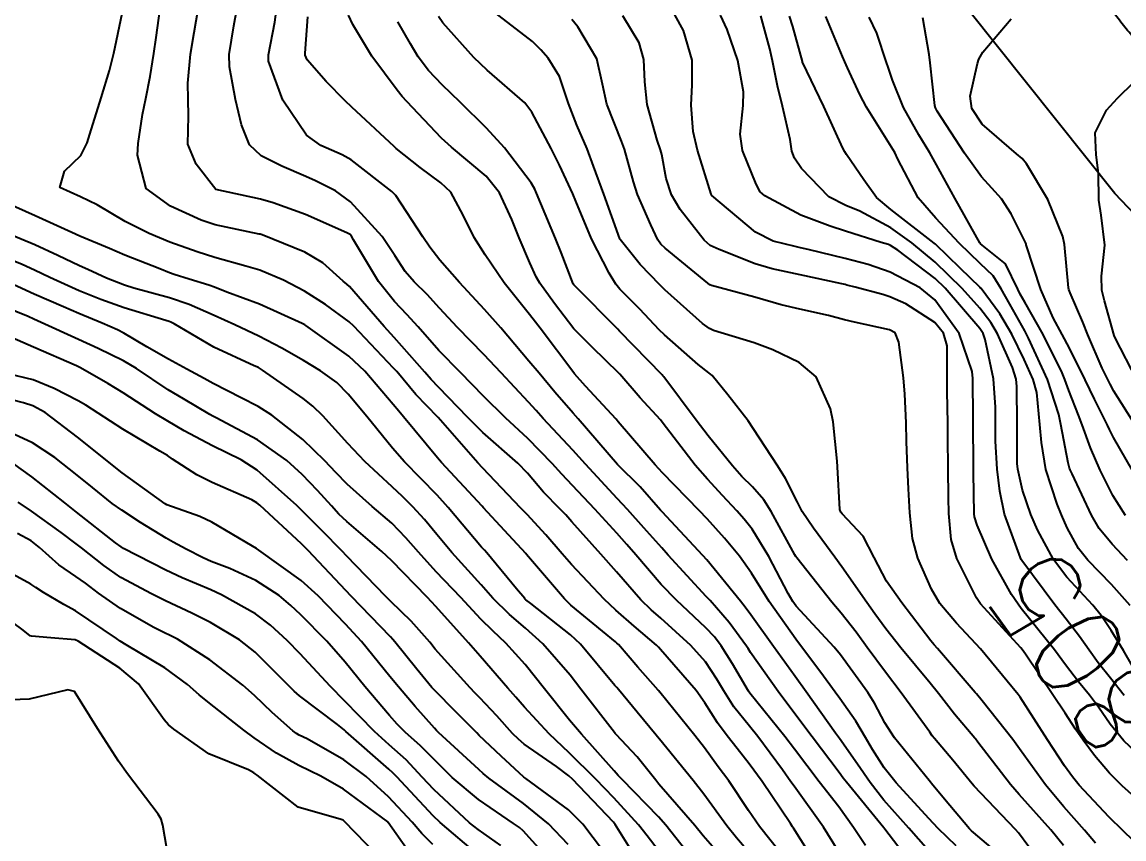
# Model space of a CAD drawing. Header units: metres. Extents: x 307586 to 320046, y 7427249 to 7434250.
# Drawn here: x 319247.46 to 319296.4, y 7429091.91 to 7429128.2 of the extents above; entities that cross this region are included whole.
import ezdxf
from ezdxf.enums import TextEntityAlignment as Align

# ---------------------------------------------------------------- set-up
doc = ezdxf.new("R2010")
doc.units = ezdxf.units.M
doc.header["$MEASUREMENT"] = 0
for name, color, linetype in [('Cotas', 45, 'Continuous'), ('Curvas de Nivel 1m', 11, 'Continuous'), ('Curvas de Nivel 5m', 15, 'Continuous'), ('Vias Primárias', 230, 'Continuous')]:
    doc.layers.add(name, color=color, linetype=linetype)
doc.styles.add('Style-STANDARD', font='STANDARD.shx')

msp = doc.modelspace()

# ---------------------------------------------------------------- linework, layer by layer
at = {"layer": 'Curvas de Nivel 1m', "flags": 128}
for points, elevation in [([(319282.962, 7429090.437), (319281.722, 7429092.385), (319281.682, 7429092.45), (319281.588, 7429092.588), (319280.341, 7429094.464), (319279.761, 7429095.252), (319279.222, 7429095.932), (319278.784, 7429096.485), (319278.357, 7429097.07), (319277.787, 7429097.955), (319277.397, 7429098.504), (319275.82, 7429100.33), (319275.731, 7429100.431), (319275.638, 7429100.523), (319274.653, 7429101.359), (319273.838, 7429102.069), (319273.316, 7429102.555), (319271.866, 7429104.095), (319271.455, 7429104.574), (319270.724, 7429105.424), (319269.89, 7429106.318), (319269.753, 7429106.463), (319269.622, 7429106.603), (319267.911, 7429108.4), (319267.71, 7429108.622), (319265.943, 7429110.625), (319265.925, 7429110.64), (319264.946, 7429111.649), (319264.101, 7429112.668), (319263.965, 7429112.829), (319262.202, 7429114.688), (319261.995, 7429114.884), (319260.947, 7429115.651), (319260.008, 7429116.247), (319259.079, 7429116.729), (319258.017, 7429117.175), (319257.408, 7429117.357), (319256.023, 7429117.733), (319255.239, 7429117.986), (319254.029, 7429118.417), (319253.105, 7429118.799), (319252.041, 7429119.343), (319250.801, 7429120.08), (319250.057, 7429120.429), (319249.142, 7429120.849), (319249.343, 7429121.574), (319250.077, 7429122.268), (319250.348, 7429122.836), (319250.474, 7429123.219), (319250.979, 7429124.827), (319251.34, 7429126.041), (319251.54, 7429126.819), (319251.915, 7429128.578)], 793), ([(319283.712, 7429091.385), (319283.061, 7429092.437), (319281.75, 7429094.257), (319281.612, 7429094.451), (319281.233, 7429094.98), (319280.138, 7429096.466), (319279.777, 7429096.913), (319279.078, 7429097.772), (319278.625, 7429098.488), (319278.321, 7429099.013), (319277.812, 7429099.77), (319277.163, 7429100.507), (319275.835, 7429101.715), (319275.402, 7429102.09), (319274.948, 7429102.533), (319273.861, 7429103.777), (319273.175, 7429104.557), (319271.887, 7429106.002), (319271.62, 7429106.303), (319271.352, 7429106.578), (319270.628, 7429107.317), (319269.909, 7429108.162), (319269.483, 7429108.604), (319267.933, 7429109.97), (319267.264, 7429110.627), (319265.956, 7429111.984), (319265.638, 7429112.323), (319265.349, 7429112.649), (319263.986, 7429114.179), (319263.545, 7429114.674), (319262.01, 7429116.443), (319261.881, 7429116.561), (319261.719, 7429116.694), (319260.817, 7429117.504), (319260.025, 7429117.976), (319258.123, 7429118.739), (319258.033, 7429118.77), (319257.996, 7429118.778), (319256.039, 7429119.188), (319255.412, 7429119.4), (319254.051, 7429120.015), (319252.971, 7429120.801), (319252.593, 7429122.29), (319252.624, 7429122.805), (319252.814, 7429124.092), (319252.967, 7429124.801), (319253.148, 7429125.774), (319253.31, 7429126.798), (319253.419, 7429127.519), (319253.601, 7429128.796)], 794), ([(319287.283, 7429090.384), (319285.781, 7429092.341), (319285.733, 7429092.4), (319284.074, 7429094.425), (319283.938, 7429094.611), (319283.757, 7429094.864), (319282.557, 7429096.442), (319281.783, 7429097.467), (319281.046, 7429098.457), (319279.819, 7429100.192), (319279.711, 7429100.362), (319279.64, 7429100.473), (319278.871, 7429101.522), (319278.019, 7429102.497), (319277.846, 7429102.684), (319276.164, 7429104.517), (319275.876, 7429104.837), (319275.085, 7429105.732), (319274.358, 7429106.543), (319274.134, 7429106.785), (319273.898, 7429107.037), (319272.491, 7429108.564), (319271.922, 7429109.185), (319270.61, 7429110.59), (319270.295, 7429110.943), (319269.95, 7429111.318), (319268.746, 7429112.612), (319267.975, 7429113.429), (319266.801, 7429114.632), (319266.001, 7429115.487), (319265.448, 7429116.089), (319264.882, 7429116.657), (319264.477, 7429117.123), (319264.025, 7429117.831), (319263.456, 7429118.676), (319262.056, 7429120.207), (319261.378, 7429120.7), (319260.496, 7429121.142), (319260.069, 7429121.337), (319259.002, 7429121.802), (319258.078, 7429122.262), (319257.566, 7429122.745), (319257.208, 7429123.637), (319256.939, 7429124.752), (319256.678, 7429126.204), (319256.667, 7429126.755), (319256.862, 7429128.037), (319257.004, 7429128.751)], 796), ([(319287.713, 7429091.416), (319286.854, 7429092.389), (319285.741, 7429093.635), (319285.128, 7429094.409), (319284.574, 7429095.231), (319283.772, 7429096.367), (319283.727, 7429096.43), (319283.593, 7429096.613), (319282.295, 7429098.445), (319281.803, 7429099.124), (319280.843, 7429100.46), (319279.837, 7429101.871), (319279.579, 7429102.212), (319279.368, 7429102.477), (319277.87, 7429104.308), (319277.703, 7429104.502), (319275.892, 7429106.439), (319275.855, 7429106.483), (319275.819, 7429106.521), (319274.914, 7429107.546), (319273.913, 7429108.55), (319272.169, 7429110.568), (319271.945, 7429110.827), (319271.132, 7429111.759), (319270.425, 7429112.593), (319269.971, 7429113.139), (319268.728, 7429114.613), (319268.001, 7429115.425), (319266.896, 7429116.631), (319266.023, 7429117.624), (319265.575, 7429118.194), (319265.259, 7429118.652), (319264.06, 7429120.486), (319263.892, 7429120.672), (319262.077, 7429122.078), (319261.681, 7429122.298), (319260.732, 7429122.71), (319260.09, 7429123.175), (319259.042, 7429124.731), (319258.409, 7429126.458), (319258.405, 7429126.737), (319258.692, 7429128.19), (319258.76, 7429128.734)], 797), ([(319288.95, 7429091.596), (319288.145, 7429092.374), (319287.73, 7429092.819), (319286.291, 7429094.395), (319285.76, 7429095.075), (319285.239, 7429095.879), (319284.929, 7429096.413), (319284.499, 7429097.138), (319283.79, 7429098.155), (319283.582, 7429098.432), (319282.941, 7429099.303), (319282.085, 7429100.447), (319281.826, 7429100.783), (319280.639, 7429102.462), (319279.862, 7429103.718), (319279.331, 7429104.478), (319278.656, 7429105.264), (319277.889, 7429106.123), (319277.537, 7429106.504), (319275.909, 7429108.173), (319275.74, 7429108.352), (319275.583, 7429108.525), (319273.941, 7429110.436), (319273.843, 7429110.551), (319272.493, 7429112.029), (319272.002, 7429112.57), (319271.964, 7429112.615), (319270.481, 7429114.593), (319270.271, 7429114.872), (319269.999, 7429115.202), (319268.88, 7429116.611), (319268.025, 7429117.854), (319267.544, 7429118.625), (319267.061, 7429119.617), (319266.51, 7429120.636), (319266.067, 7429121.06), (319265.151, 7429121.732), (319264.082, 7429122.584), (319263.984, 7429122.671), (319262.109, 7429124.412), (319261.808, 7429124.695), (319260.967, 7429125.553), (319260.131, 7429126.522), (319260.04, 7429126.721), (319260.032, 7429126.823), (319260.15, 7429128.423)], 798), ([(319290.678, 7429091.376), (319289.721, 7429092.188), (319289.634, 7429092.263), (319289.546, 7429092.353), (319288.438, 7429093.674), (319287.862, 7429094.378), (319287.813, 7429094.438), (319287.754, 7429094.509), (319286.211, 7429096.396), (319285.78, 7429097.065), (319285.321, 7429097.94), (319285.021, 7429098.412), (319283.818, 7429100.09), (319283.536, 7429100.433), (319281.841, 7429102.249), (319281.692, 7429102.452), (319281.494, 7429102.808), (319280.627, 7429104.462), (319279.885, 7429105.666), (319279.532, 7429106.118), (319279.211, 7429106.48), (319278.577, 7429107.171), (319277.907, 7429107.885), (319277.359, 7429108.506), (319275.941, 7429110.37), (319275.816, 7429110.522), (319274.919, 7429111.502), (319274.016, 7429112.549), (319273.964, 7429112.607), (319272.781, 7429113.762), (319271.992, 7429114.536), (319271.963, 7429114.57), (319271.114, 7429115.693), (319270.456, 7429116.593), (319270.299, 7429116.879), (319270.022, 7429117.509), (319269.538, 7429118.605), (319269.222, 7429119.431), (319268.666, 7429120.614), (319268.07, 7429121.345), (319266.537, 7429122.635), (319266.089, 7429123.042), (319264.554, 7429124.663), (319264.345, 7429124.897), (319264.118, 7429125.172), (319263, 7429126.681), (319262.147, 7429128.093), (319261.96, 7429128.502)], 799), ([(319293.716, 7429091.623), (319293.16, 7429092.316), (319291.746, 7429093.885), (319291.358, 7429094.334), (319289.908, 7429096.212), (319289.805, 7429096.35), (319289.773, 7429096.387), (319288.879, 7429097.458), (319288.166, 7429098.374), (319287.8, 7429098.829), (319286.495, 7429100.393), (319285.831, 7429101.246), (319285.342, 7429101.911), (319284.984, 7429102.413), (319283.866, 7429103.998), (319283.555, 7429104.433), (319282.618, 7429105.711), (319282.115, 7429106.448), (319281.897, 7429106.876), (319281.374, 7429107.921), (319281.024, 7429108.463), (319279.938, 7429110.146), (319279.712, 7429110.482), (319278.809, 7429111.636), (319278.116, 7429112.498), (319277.965, 7429112.621), (319277.485, 7429112.99), (319275.99, 7429114.297), (319275.764, 7429114.523), (319274.908, 7429115.442), (319274.011, 7429116.335), (319273.829, 7429116.552), (319273.537, 7429117.036), (319272.747, 7429118.563), (319272.058, 7429120.24), (319271.926, 7429120.572), (319271.328, 7429121.834), (319270.963, 7429122.587), (319270.107, 7429124.202), (319269.797, 7429124.603), (319268.127, 7429126.06), (319267.531, 7429126.626), (319266.148, 7429128.167), (319265.954, 7429128.446)], 801), ([(319295.142, 7429091.714), (319294.658, 7429092.296), (319293.738, 7429093.341), (319292.918, 7429094.318), (319291.769, 7429095.916), (319291.465, 7429096.333), (319290.099, 7429098.037), (319289.848, 7429098.349), (319289.794, 7429098.418), (319288.123, 7429100.375), (319287.981, 7429100.534), (319287.826, 7429100.711), (319286.531, 7429102.393), (319285.857, 7429103.364), (319285.303, 7429104.409), (319284.824, 7429105.357), (319283.892, 7429106.356), (319283.831, 7429106.431), (319283.787, 7429106.538), (319283.674, 7429108.432), (319283.66, 7429108.69), (319283.484, 7429110.435), (319283.367, 7429111.018), (319282.733, 7429112.442), (319281.972, 7429113.081), (319280.815, 7429113.633), (319279.985, 7429113.955), (319278.167, 7429114.498), (319277.994, 7429114.578), (319277.688, 7429114.811), (319276.011, 7429116.309), (319275.904, 7429116.413), (319275.791, 7429116.523), (319274.911, 7429117.426), (319274.033, 7429118.532), (319274.021, 7429118.55), (319274.015, 7429118.569), (319273.299, 7429120.558), (319272.847, 7429121.79), (319272.555, 7429122.565), (319272.099, 7429123.616), (319271.735, 7429124.576), (319271.327, 7429125.784), (319270.832, 7429126.59), (319270.507, 7429126.965), (319270.14, 7429127.335), (319268.463, 7429128.617)], 802), ([(319297.734, 7429093.005), (319296.324, 7429094.274), (319295.758, 7429094.83), (319295.095, 7429095.619), (319294.593, 7429096.298), (319294.258, 7429096.78), (319293.785, 7429097.494), (319293.247, 7429098.315), (319292.028, 7429100.12), (319291.879, 7429100.329), (319291.824, 7429100.397), (319290.036, 7429102.348), (319289.847, 7429102.621), (319288.979, 7429104.363), (319288.723, 7429105.209), (319288.624, 7429106.369), (319288.613, 7429107.083), (319288.595, 7429108.37), (319288.58, 7429109.724), (319288.575, 7429110.374), (319288.551, 7429111.78), (319288.555, 7429112.374), (319288.547, 7429113.812), (319288.385, 7429114.376), (319287.998, 7429114.85), (319286.717, 7429115.682), (319286.009, 7429115.996), (319285.696, 7429116.091), (319284.469, 7429116.423), (319284.1, 7429116.515), (319284.014, 7429116.534), (319283.877, 7429116.568), (319282.018, 7429116.963), (319280.781, 7429117.229), (319280.023, 7429117.459), (319278.431, 7429118.094), (319278.031, 7429118.275), (319277.754, 7429118.503), (319276.693, 7429119.874), (319276.306, 7429120.518), (319276.07, 7429121.243), (319275.877, 7429122.319), (319275.82, 7429122.524), (319275.666, 7429122.95), (319275.23, 7429124.533), (319275.13, 7429125.542), (319275.083, 7429126.536), (319274.871, 7429127.27), (319274.152, 7429128.48)], 804), ([(319296.409, 7429098.274), (319295.811, 7429099.052), (319295.262, 7429099.736), (319294.852, 7429100.295), (319294.433, 7429100.905), (319293.837, 7429101.679), (319293.33, 7429102.315), (319291.872, 7429104.271), (319291.836, 7429104.33), (319291.804, 7429104.4), (319291.1, 7429106.338), (319290.888, 7429107.356), (319290.773, 7429108.341), (319290.703, 7429109.577), (319290.698, 7429110.349), (319290.694, 7429111.092), (319290.602, 7429112.35), (319290.246, 7429114.099), (319290.145, 7429114.358), (319290.089, 7429114.454), (319289.995, 7429114.578), (319288.463, 7429116.375), (319288.017, 7429116.806), (319286.356, 7429118.07), (319286.032, 7429118.277), (319285.943, 7429118.313), (319285.624, 7429118.406), (319284.04, 7429118.906), (319283.354, 7429119.126), (319282.05, 7429119.621), (319280.45, 7429120.474), (319280.25, 7429120.662), (319280.068, 7429120.998), (319279.461, 7429122.486), (319279.362, 7429123.219), (319279.484, 7429124.486), (319279.502, 7429125.103), (319279.26, 7429126.489), (319278.775, 7429127.865), (319278.481, 7429128.497)], 806), ([(319297.189, 7429098.886), (319296.378, 7429100.274), (319295.832, 7429101.167), (319295.391, 7429101.839), (319295.021, 7429102.292), (319293.861, 7429103.533), (319293.28, 7429104.316), (319292.562, 7429105.647), (319292.265, 7429106.326), (319291.904, 7429107.396), (319291.688, 7429108.332), (319291.662, 7429108.588), (319291.654, 7429110.334), (319291.638, 7429112.013), (319291.619, 7429112.335), (319291.46, 7429112.849), (319290.783, 7429114.348), (319290.493, 7429114.847), (319290.004, 7429115.493), (319289.223, 7429116.368), (319288.024, 7429117.525), (319286.976, 7429118.391), (319286.043, 7429119.052), (319284.674, 7429119.8), (319284.057, 7429120.052), (319283.301, 7429120.438), (319282.075, 7429121.689), (319281.771, 7429122.146), (319281.651, 7429122.456), (319281.572, 7429122.977), (319281.244, 7429124.463), (319281.014, 7429125.359), (319280.799, 7429126.47), (319280.682, 7429127.015), (319280.269, 7429128.478)], 807), ([(319296.677, 7429102.272), (319295.857, 7429103.211), (319294.796, 7429104.296), (319294.387, 7429104.811), (319293.887, 7429105.723), (319293.622, 7429106.313), (319293.43, 7429106.782), (319292.938, 7429108.32), (319292.738, 7429109.518), (319292.662, 7429110.323), (319292.535, 7429111.747), (319292.374, 7429112.326), (319291.976, 7429113.205), (319291.419, 7429114.339), (319290.896, 7429115.241), (319290.056, 7429116.359), (319290.035, 7429116.381), (319290.013, 7429116.409), (319289.122, 7429117.269), (319288.032, 7429118.329), (319287.978, 7429118.381), (319286.055, 7429119.868), (319285.417, 7429120.41), (319284.843, 7429121.191), (319284.082, 7429122.311), (319284.003, 7429122.431), (319283.918, 7429122.6), (319283.071, 7429124.44), (319282.133, 7429126.415), (319282.123, 7429126.44), (319281.69, 7429127.998), (319281.542, 7429128.459)], 808), ([(319296.555, 7429104.273), (319295.88, 7429104.999), (319295.304, 7429105.706), (319294.962, 7429106.294), (319294.101, 7429108.127), (319294.015, 7429108.309), (319293.989, 7429108.374), (319293.926, 7429108.62), (319293.596, 7429110.313), (319293.504, 7429110.757), (319293.009, 7429112.32), (319292.169, 7429114.149), (319292.074, 7429114.329), (319291.994, 7429114.485), (319291.33, 7429115.664), (319290.947, 7429116.346), (319290.591, 7429116.921), (319290.024, 7429117.473), (319289.077, 7429118.37), (319288.049, 7429119.481), (319287.265, 7429120.388), (319286.363, 7429122.114), (319286.227, 7429122.399), (319286.086, 7429122.636), (319284.963, 7429124.417), (319284.677, 7429124.98), (319284.13, 7429126.168), (319284.006, 7429126.431), (319283.897, 7429126.67), (319283.166, 7429128.44)], 809), ([(319296.779, 7429108.271), (319295.938, 7429109.748), (319295.761, 7429110.102), (319295.677, 7429110.284), (319295.1, 7429111.439), (319294.686, 7429112.299), (319293.984, 7429113.704), (319293.662, 7429114.313), (319293.262, 7429115.055), (319292.712, 7429116.323), (319292.067, 7429118.306), (319292.058, 7429118.33), (319292.043, 7429118.373), (319291.394, 7429119.681), (319290.966, 7429120.346), (319290.538, 7429120.823), (319290.073, 7429121.328), (319289.318, 7429122.368), (319288.111, 7429124.244), (319288.035, 7429124.381), (319287.997, 7429124.498), (319287.796, 7429126.383), (319287.757, 7429126.764), (319287.476, 7429128.387)], 811), ([(319296.915, 7429110.27), (319295.958, 7429111.797), (319295.787, 7429112.109), (319295.698, 7429112.284), (319295.43, 7429112.829), (319294.793, 7429114.298), (319294.57, 7429114.873), (319294.012, 7429116.173), (319293.954, 7429116.311), (319293.934, 7429116.391), (319293.761, 7429118.313), (319293.683, 7429118.677), (319293.021, 7429120.32), (319292.079, 7429121.904), (319291.882, 7429122.135), (319291.637, 7429122.337), (319290.102, 7429123.66), (319289.651, 7429124.365), (319289.577, 7429124.907), (319289.891, 7429126.362), (319289.951, 7429126.545), (319290.138, 7429126.864), (319291.388, 7429128.342)], 812), ([(319297.71, 7429090.966), (319296.361, 7429092.274), (319295.732, 7429092.889), (319294.418, 7429094.3), (319294.118, 7429094.666), (319293.761, 7429095.161), (319293.003, 7429096.318), (319291.792, 7429098.203), (319291.701, 7429098.331), (319291.217, 7429098.92), (319290.031, 7429100.348), (319289.825, 7429100.579), (319288.959, 7429101.488), (319288.227, 7429102.374), (319287.852, 7429103), (319287.251, 7429104.386), (319287.008, 7429105.262), (319286.898, 7429106.39), (319286.838, 7429107.456), (319286.795, 7429108.391), (319286.751, 7429109.572), (319286.723, 7429110.392), (319286.676, 7429111.673), (319286.61, 7429112.394), (319286.403, 7429113.98), (319286.248, 7429114.397), (319285.994, 7429114.526), (319284.437, 7429114.863), (319283.998, 7429114.972), (319283.282, 7429115.156), (319282.003, 7429115.443), (319281.185, 7429115.643), (319280.008, 7429115.977), (319278.091, 7429116.499), (319278.013, 7429116.53), (319277.918, 7429116.596), (319276.029, 7429118.148), (319275.841, 7429118.332), (319275.707, 7429118.525), (319275.388, 7429119.185), (319274.796, 7429120.539), (319274.619, 7429121.093), (319274.222, 7429122.548), (319274.088, 7429122.905), (319273.433, 7429124.557), (319273.249, 7429125.432), (319272.988, 7429126.561), (319272.147, 7429127.985), (319271.885, 7429128.309)], 803), ([(319296.988, 7429112.27), (319295.992, 7429114.201), (319295.965, 7429114.28), (319295.539, 7429115.818), (319295.42, 7429116.289), (319295.399, 7429116.913), (319295.547, 7429118.287), (319295.385, 7429119.619), (319295.294, 7429120.292), (319295.272, 7429121.489), (319295.167, 7429122.294), (319295.119, 7429123.273), (319295.631, 7429124.287), (319296.118, 7429124.817), (319296.854, 7429125.544)], 813), ([(319281.704, 7429090.583), (319280.223, 7429092.465), (319279.733, 7429093.173), (319278.857, 7429094.483), (319278.383, 7429095.115), (319277.767, 7429095.949), (319277.342, 7429096.504), (319275.792, 7429098.434), (319275.755, 7429098.483), (319275.719, 7429098.521), (319274.815, 7429099.542), (319273.947, 7429100.548), (319273.884, 7429100.61), (319273.824, 7429100.661), (319273.246, 7429101.139), (319271.84, 7429102.3), (319271.555, 7429102.573), (319269.872, 7429104.552), (319269.836, 7429104.591), (319268.883, 7429105.61), (319267.958, 7429106.619), (319267.894, 7429106.692), (319266.095, 7429108.638), (319265.916, 7429108.846), (319264.409, 7429110.663), (319264.193, 7429110.914), (319263.948, 7429111.201), (319262.694, 7429112.683), (319261.973, 7429113.362), (319260.066, 7429114.719), (319260.022, 7429114.748), (319259.993, 7429114.766), (319259.904, 7429114.811), (319258.002, 7429115.667), (319256.563, 7429116.199), (319256.009, 7429116.415), (319255.756, 7429116.509), (319254.892, 7429116.777), (319254.218, 7429116.99), (319254.016, 7429117.063), (319253.583, 7429117.229), (319252.023, 7429117.843), (319251.339, 7429118.133), (319250.031, 7429118.689), (319249.68, 7429118.844), (319248.044, 7429119.593), (319246.759, 7429120.166)], 792), ([(319279.712, 7429091.354), (319279.191, 7429091.951), (319278.759, 7429092.484), (319277.744, 7429093.891), (319277.274, 7429094.505), (319275.771, 7429096.34), (319275.691, 7429096.44), (319275.619, 7429096.522), (319274.783, 7429097.535), (319273.947, 7429098.548), (319273.878, 7429098.632), (319273.796, 7429098.728), (319272.266, 7429100.566), (319271.827, 7429100.98), (319270.058, 7429102.37), (319269.842, 7429102.538), (319269.814, 7429102.562), (319269.786, 7429102.591), (319269.427, 7429103.019), (319268.105, 7429104.617), (319267.996, 7429104.741), (319267.875, 7429104.877), (319266.395, 7429106.635), (319265.898, 7429107.183), (319265.176, 7429107.921), (319264.45, 7429108.662), (319263.922, 7429109.263), (319262.773, 7429110.682), (319261.953, 7429111.671), (319261.439, 7429112.179), (319260.719, 7429112.709), (319259.97, 7429113.162), (319259.002, 7429113.705), (319257.986, 7429114.248), (319256.912, 7429114.751), (319255.997, 7429115.162), (319254.879, 7429115.654), (319254.005, 7429115.949), (319252.433, 7429116.381), (319252.008, 7429116.514), (319251.212, 7429116.822), (319250.381, 7429117.199), (319250.018, 7429117.366), (319249.048, 7429117.824), (319248.027, 7429118.303), (319246.642, 7429118.874)], 791), ([(319277.451, 7429090.757), (319276.057, 7429092.517), (319275.728, 7429092.891), (319274.109, 7429094.545), (319273.937, 7429094.73), (319273.757, 7429094.933), (319272.303, 7429096.565), (319271.779, 7429097.192), (319270.673, 7429098.581), (319269.809, 7429099.654), (319268.948, 7429100.603), (319268.365, 7429101.148), (319267.833, 7429101.673), (319266.946, 7429102.629), (319265.86, 7429103.781), (319265.065, 7429104.652), (319264.507, 7429105.289), (319263.886, 7429105.932), (319263.019, 7429106.679), (319261.903, 7429107.662), (319261.395, 7429108.185), (319260.917, 7429108.705), (319259.927, 7429109.657), (319258.552, 7429110.734), (319257.947, 7429111.116), (319257.188, 7429111.51), (319255.957, 7429112.139), (319255.548, 7429112.356), (319254.775, 7429112.778), (319253.969, 7429113.223), (319252.998, 7429113.774), (319251.979, 7429114.377), (319251.695, 7429114.529), (319251.014, 7429114.825), (319249.989, 7429115.247), (319249.298, 7429115.542), (319248.002, 7429116.113), (319246.313, 7429116.877)], 789), ([(319275.712, 7429091.406), (319275.231, 7429092.04), (319274.847, 7429092.533), (319273.741, 7429093.731), (319272.951, 7429094.558), (319271.765, 7429095.74), (319270.879, 7429096.579), (319269.785, 7429097.761), (319269.398, 7429098.204), (319269.045, 7429098.601), (319267.814, 7429100.031), (319267.288, 7429100.625), (319265.839, 7429102.237), (319265.645, 7429102.447), (319265.451, 7429102.646), (319263.867, 7429104.273), (319263.441, 7429104.674), (319261.886, 7429106.013), (319261.537, 7429106.343), (319261.2, 7429106.7), (319260.58, 7429107.39), (319259.907, 7429108.105), (319259.221, 7429108.727), (319257.926, 7429109.644), (319256.084, 7429110.615), (319255.942, 7429110.685), (319255.804, 7429110.762), (319254.629, 7429111.459), (319253.954, 7429111.867), (319252.541, 7429112.804), (319251.966, 7429113.149), (319250.846, 7429113.701), (319249.976, 7429114.101), (319248.317, 7429114.857), (319247.985, 7429115.005), (319247.737, 7429115.112), (319245.997, 7429115.819)], 788), ([(319274.546, 7429091.373), (319273.81, 7429092.549), (319273.725, 7429092.66), (319271.908, 7429094.568), (319271.754, 7429094.716), (319271.206, 7429095.128), (319269.768, 7429096.121), (319269.511, 7429096.335), (319269.252, 7429096.598), (319268.548, 7429097.375), (319267.789, 7429098.182), (319267.571, 7429098.402), (319267.359, 7429098.624), (319265.818, 7429100.338), (319265.567, 7429100.644), (319264.751, 7429101.576), (319263.841, 7429102.451), (319263.617, 7429102.672), (319261.87, 7429104.487), (319261.676, 7429104.693), (319260.78, 7429105.605), (319259.891, 7429106.503), (319259.667, 7429106.722), (319257.908, 7429108.291), (319257.197, 7429108.747), (319255.922, 7429109.371), (319254.668, 7429110.043), (319253.938, 7429110.462), (319253.395, 7429110.795), (319251.952, 7429111.732), (319251.279, 7429112.143), (319250.06, 7429112.839), (319249.997, 7429112.874), (319249.963, 7429112.887), (319249.878, 7429112.927), (319247.972, 7429113.75), (319246.431, 7429114.423)], 787), ([(319273.705, 7429090.802), (319272.365, 7429092.564), (319271.732, 7429093.198), (319269.842, 7429094.589), (319269.754, 7429094.658), (319268.739, 7429095.582), (319267.772, 7429096.509), (319267.659, 7429096.621), (319266.717, 7429097.565), (319265.791, 7429098.496), (319265.722, 7429098.57), (319265.661, 7429098.642), (319265.002, 7429099.455), (319264.023, 7429100.667), (319263.929, 7429100.774), (319263.825, 7429100.882), (319262.086, 7429102.688), (319261.847, 7429102.94), (319260.171, 7429104.716), (319260.025, 7429104.868), (319259.876, 7429105.013), (319258.024, 7429106.739), (319257.894, 7429106.843), (319257.665, 7429106.972), (319255.903, 7429107.743), (319255.219, 7429108.084), (319254.145, 7429108.787), (319253.915, 7429108.938), (319253.578, 7429109.134), (319251.932, 7429110.108), (319250.845, 7429110.826), (319250.289, 7429111.178), (319249.948, 7429111.364), (319248.886, 7429111.918), (319247.957, 7429112.304), (319246.092, 7429112.748)], 786), ([(319271.243, 7429090.575), (319269.72, 7429092.266), (319269.553, 7429092.424), (319269.297, 7429092.596), (319267.739, 7429093.663), (319266.569, 7429094.632), (319265.761, 7429095.433), (319265.161, 7429096.043), (319264.479, 7429096.659), (319264.119, 7429097.008), (319263.78, 7429097.395), (319262.692, 7429098.681), (319261.809, 7429099.756), (319260.993, 7429100.698), (319259.835, 7429101.881), (319259.407, 7429102.285), (319258.881, 7429102.724), (319257.853, 7429103.39), (319256.689, 7429103.923), (319255.865, 7429104.239), (319255.5, 7429104.398), (319254.745, 7429104.777), (319254.176, 7429105.094), (319253.87, 7429105.263), (319252.72, 7429105.962), (319251.888, 7429106.509), (319251.468, 7429106.816), (319250.588, 7429107.518), (319249.905, 7429108.065), (319248.913, 7429108.85), (319247.923, 7429109.506), (319246.748, 7429110.055)], 784), ([(319268.725, 7429091.617), (319267.72, 7429092.328), (319267.333, 7429092.624), (319265.745, 7429094.102), (319265.233, 7429094.648), (319264.523, 7429095.421), (319263.767, 7429096.09), (319263.119, 7429096.677), (319261.786, 7429098.041), (319261.141, 7429098.697), (319259.814, 7429100.127), (319259.236, 7429100.719), (319258.499, 7429101.399), (319257.835, 7429101.913), (319256.326, 7429102.755), (319255.846, 7429102.968), (319254.581, 7429103.506), (319253.854, 7429103.849), (319251.975, 7429104.809), (319251.864, 7429104.88), (319251.613, 7429105.067), (319249.887, 7429106.432), (319249.358, 7429106.845), (319247.904, 7429107.99), (319246.682, 7429108.872)], 783), ([(319267.709, 7429091.224), (319266.039, 7429092.637), (319265.727, 7429092.938), (319264.105, 7429094.665), (319263.93, 7429094.843), (319263.756, 7429095.006), (319261.843, 7429096.689), (319261.774, 7429096.75), (319261.475, 7429096.994), (319259.789, 7429098.272), (319259.553, 7429098.476), (319259.307, 7429098.717), (319257.815, 7429100.2), (319257.127, 7429100.747), (319255.831, 7429101.529), (319255.007, 7429101.945), (319253.84, 7429102.493), (319253.215, 7429102.796), (319251.85, 7429103.53), (319251.093, 7429104.055), (319250.099, 7429104.836), (319249.866, 7429105.021), (319249.205, 7429105.515), (319247.887, 7429106.466), (319247.29, 7429106.866)], 782), ([(319265.713, 7429091.669), (319265.216, 7429092.146), (319264.786, 7429092.654), (319263.74, 7429093.782), (319262.746, 7429094.68), (319261.76, 7429095.418), (319260.125, 7429096.35), (319259.771, 7429096.524), (319259.65, 7429096.59), (319259.483, 7429096.714), (319258.578, 7429097.525), (319257.788, 7429098.286), (319257.275, 7429098.745), (319255.809, 7429099.863), (319254.371, 7429100.782), (319254.004, 7429100.966), (319253.826, 7429101.053), (319253.319, 7429101.304), (319251.836, 7429102.141), (319250.854, 7429102.82), (319250.287, 7429103.265), (319249.85, 7429103.563), (319249.093, 7429104.085), (319248.239, 7429104.856), (319247.867, 7429105.152), (319247.262, 7429105.477)], 781), ([(319263.703, 7429090.7), (319261.79, 7429092.689), (319261.724, 7429092.742), (319261.637, 7429092.778), (319259.732, 7429093.319), (319257.907, 7429094.738), (319257.82, 7429094.806), (319257.754, 7429094.846), (319257.518, 7429094.98), (319255.757, 7429095.688), (319254.2, 7429096.784), (319253.965, 7429096.977), (319253.777, 7429097.207), (319252.638, 7429098.802), (319251.803, 7429099.5), (319249.95, 7429100.699), (319249.822, 7429100.755), (319248.738, 7429100.846), (319247.877, 7429100.912), (319247.824, 7429100.933), (319247.514, 7429101.176), (319245.838, 7429102.417)], 779), ([(319253.969, 7429091.049), (319253.72, 7429092.525), (319253.648, 7429092.791), (319253.505, 7429093.012), (319252.148, 7429094.806), (319251.751, 7429095.365), (319250.817, 7429096.82), (319249.789, 7429098.453), (319249.496, 7429098.54), (319247.785, 7429098.113), (319246.59, 7429098.067)], 778)]:
    msp.add_lwpolyline(points, dxfattribs=dict(at, elevation=elevation))
at = {"layer": 'Curvas de Nivel 5m', "flags": 128}
for points, elevation in [([(319284.924, 7429091.621), (319284.396, 7429092.42), (319283.736, 7429093.333), (319282.873, 7429094.439), (319281.767, 7429095.892), (319281.335, 7429096.454), (319279.792, 7429098.382), (319279.751, 7429098.43), (319279.728, 7429098.471), (319279.011, 7429099.682), (319278.506, 7429100.49), (319278.219, 7429100.886), (319277.831, 7429101.294), (319276.524, 7429102.513), (319275.853, 7429103.214), (319274.723, 7429104.537), (319274.326, 7429104.992), (319273.882, 7429105.486), (319272.899, 7429106.56), (319271.903, 7429107.617), (319271.44, 7429108.108), (319271.011, 7429108.584), (319269.929, 7429109.693), (319268.941, 7429110.61), (319267.953, 7429111.581), (319266.929, 7429112.63), (319265.978, 7429113.614), (319265.053, 7429114.654), (319264.549, 7429115.213), (319264.004, 7429115.781), (319263.291, 7429116.677), (319262.19, 7429118.53), (319262.095, 7429118.689), (319262.034, 7429118.753), (319261.888, 7429118.84), (319260.047, 7429119.651), (319258.615, 7429120.174), (319258.057, 7429120.33), (319256.063, 7429120.76), (319255.193, 7429121.892), (319254.831, 7429122.779), (319254.862, 7429124.018), (319254.843, 7429124.779), (319254.818, 7429125.477), (319254.949, 7429126.778), (319255.102, 7429127.735), (319255.287, 7429128.773)], 795), ([(319297.76, 7429094.974), (319296.395, 7429096.274), (319295.784, 7429097.012), (319295.267, 7429097.76), (319294.871, 7429098.294), (319294.388, 7429098.888), (319293.813, 7429099.648), (319293.312, 7429100.315), (319291.841, 7429102.141), (319291.698, 7429102.331), (319291.415, 7429102.769), (319290.541, 7429104.343), (319289.888, 7429105.849), (319289.763, 7429106.224), (319289.749, 7429106.352), (319289.724, 7429108.166), (319289.722, 7429108.353), (319289.72, 7429108.549), (319289.705, 7429110.362), (319289.701, 7429110.607), (319289.687, 7429112.363), (319289.656, 7429112.674), (319289.082, 7429114.369), (319288.008, 7429115.857), (319287.359, 7429116.387), (319286.02, 7429117.088), (319285.037, 7429117.429), (319284.026, 7429117.692), (319282.383, 7429118.093), (319282.03, 7429118.172), (319281.799, 7429118.222), (319280.824, 7429118.468), (319280.039, 7429118.857), (319278.101, 7429120.5), (319278.063, 7429120.556), (319277.459, 7429122.506), (319277.271, 7429123.332), (319277.182, 7429124.509), (319277.222, 7429125.409), (319277.225, 7429126.509), (319276.84, 7429127.819), (319276.462, 7429128.517)], 805), ([(319296.479, 7429106.274), (319295.906, 7429107.168), (319295.344, 7429108.289), (319294.918, 7429109.281), (319294.553, 7429110.301), (319294.384, 7429110.74), (319293.958, 7429111.831), (319293.782, 7429112.312), (319293.659, 7429112.622), (319292.815, 7429114.322), (319292.007, 7429115.754), (319291.788, 7429116.111), (319291.687, 7429116.335), (319291.147, 7429117.461), (319290.033, 7429118.353), (319290, 7429118.394), (319288.897, 7429120.372), (319288.078, 7429121.861), (319287.786, 7429122.383), (319287.291, 7429123.192), (319286.614, 7429124.395), (319286.125, 7429125.619), (319285.927, 7429126.199), (319285.859, 7429126.404), (319285.433, 7429127.698), (319285.092, 7429128.416)], 810), ([(319293.095, 7429090.316), (319291.721, 7429092.18), (319291.59, 7429092.331), (319289.751, 7429094.249), (319289.662, 7429094.351), (319288.801, 7429095.402), (319287.989, 7429096.377), (319287.892, 7429096.496), (319287.776, 7429096.654), (319286.507, 7429098.393), (319285.807, 7429099.313), (319284.998, 7429100.412), (319284.505, 7429101.096), (319283.838, 7429101.936), (319283.426, 7429102.434), (319281.872, 7429104.397), (319281.835, 7429104.45), (319281.789, 7429104.536), (319280.733, 7429106.462), (319280.412, 7429106.978), (319279.904, 7429107.546), (319279.438, 7429108.015), (319279.021, 7429108.489), (319277.933, 7429109.818), (319277.403, 7429110.505), (319275.962, 7429112.433), (319275.924, 7429112.482), (319275.886, 7429112.521), (319273.992, 7429114.472), (319273.919, 7429114.551), (319272.012, 7429116.481), (319271.969, 7429116.527), (319271.947, 7429116.571), (319271.404, 7429117.957), (319271.152, 7429118.583), (319270.507, 7429120.142), (319270.315, 7429120.596), (319270.239, 7429120.772), (319270.068, 7429121.063), (319268.891, 7429122.612), (319268.096, 7429123.477), (319266.927, 7429124.632), (319266.121, 7429125.411), (319265.521, 7429126.044), (319265.061, 7429126.656), (319264.709, 7429127.232), (319264.148, 7429128.204)], 800), ([(319278.436, 7429091.215), (319277.718, 7429092.05), (319277.34, 7429092.504), (319275.75, 7429094.345), (319275.609, 7429094.522), (319274.778, 7429095.549), (319273.849, 7429096.549), (319273.811, 7429096.587), (319273.774, 7429096.638), (319272.283, 7429098.565), (319271.802, 7429099.188), (319270.594, 7429100.582), (319269.83, 7429101.266), (319269.107, 7429101.873), (319268.379, 7429102.612), (319267.852, 7429103.198), (319266.558, 7429104.633), (319265.881, 7429105.433), (319265.335, 7429106.096), (319264.826, 7429106.656), (319264.363, 7429107.128), (319263.902, 7429107.553), (319262.683, 7429108.682), (319261.925, 7429109.483), (319260.82, 7429110.707), (319260.372, 7429111.139), (319259.95, 7429111.468), (319258.144, 7429112.738), (319257.965, 7429112.847), (319257.776, 7429112.932), (319255.978, 7429113.76), (319254.221, 7429114.787), (319254.074, 7429114.869), (319253.994, 7429114.893), (319253.847, 7429114.939), (319251.993, 7429115.506), (319250.956, 7429115.869), (319250.004, 7429116.252), (319248.699, 7429116.853), (319248.016, 7429117.179), (319247.464, 7429117.421), (319246.024, 7429118.005)], 790), ([(319271.714, 7429091.66), (319270.84, 7429092.579), (319269.736, 7429093.478), (319268.189, 7429094.613), (319267.949, 7429094.811), (319267.757, 7429094.991), (319265.961, 7429096.638), (319265.866, 7429096.732), (319265.775, 7429096.826), (319264.921, 7429097.79), (319264.176, 7429098.664), (319263.8, 7429099.12), (319262.533, 7429100.683), (319261.831, 7429101.456), (319260.617, 7429102.702), (319259.853, 7429103.392), (319257.981, 7429104.739), (319257.874, 7429104.814), (319257.694, 7429104.922), (319255.885, 7429105.979), (319255.354, 7429106.237), (319253.892, 7429106.756), (319253.821, 7429106.791), (319251.907, 7429108.176), (319251.548, 7429108.454), (319251.089, 7429108.822), (319249.927, 7429109.753), (319248.486, 7429110.855), (319247.946, 7429111.153), (319247.527, 7429111.284), (319245.951, 7429111.689)], 785), ([(319264.536, 7429091.483), (319263.723, 7429092.643), (319263.701, 7429092.67), (319261.744, 7429094.119), (319260.734, 7429094.7), (319259.757, 7429095.168), (319258.764, 7429095.726), (319257.77, 7429096.4), (319257.317, 7429096.745), (319255.785, 7429097.934), (319255.328, 7429098.306), (319254.811, 7429098.775), (319253.804, 7429099.517), (319252.089, 7429100.537), (319251.821, 7429100.701), (319251.664, 7429100.812), (319249.835, 7429102.037), (319249.318, 7429102.318), (319248.41, 7429102.851), (319248.074, 7429103.086), (319247.847, 7429103.234), (319247.067, 7429103.652)], 780)]:
    msp.add_lwpolyline(points, dxfattribs=dict(at, elevation=elevation))
at = {"layer": 'Vias Primárias', "elevation": 5.213}
msp.add_lwpolyline([(319329.201, 7429096.903, -0.063358), (319318.53, 7429100.942, -0.05644), (319307.479, 7429108.521), (319295.992, 7429120.576), (319285.575, 7429133.651), (319277.115, 7429147.16), (319269.094, 7429159.728), (319264.8, 7429167.629), (319260.192, 7429181.446), (319253.123, 7429199.433), (319248.459, 7429210.771), (319242.98, 7429228.542), (319240.047, 7429246.189), (319239.665, 7429248.414)], format="xyb", dxfattribs=at)
msp.add_lwpolyline([(319329.201, 7429096.903, -0.063358), (319318.53, 7429100.942, -0.05644), (319307.479, 7429108.521), (319295.992, 7429120.576), (319285.575, 7429133.651), (319277.115, 7429147.16), (319269.094, 7429159.728), (319264.8, 7429167.629), (319260.192, 7429181.446), (319253.123, 7429199.433), (319248.459, 7429210.771), (319242.98, 7429228.542), (319240.047, 7429246.189), (319239.665, 7429248.414)], format="xyb", dxfattribs=at)
at = {"layer": 'Vias Primárias'}
msp.add_rational_spline([(319426.323, 7429109.899), (319424.377, 7429109.647), (319422.432, 7429109.394), (319416.523, 7429108.203), (319410.614, 7429107.011), (319404.755, 7429105.698), (319398.897, 7429104.386), (319392.541, 7429103.022), (319386.185, 7429101.659), (319380.519, 7429100.639), (319374.853, 7429099.619), (319369.129, 7429099.533), (319363.405, 7429099.446), (319354.074, 7429099.873), (319344.743, 7429100.3), (319338.643, 7429100.759), (319332.544, 7429101.218), (319328.065, 7429102.546), (319323.587, 7429103.875), (319320.368, 7429105.51), (319317.149, 7429107.144), (319313.761, 7429110.005), (319310.372, 7429112.865), (319306.814, 7429116.644), (319303.256, 7429120.422), (319299.867, 7429124.169), (319296.478, 7429127.916), (319293.481, 7429131.866), (319290.484, 7429135.815), (319288.306, 7429138.983), (319286.127, 7429142.151), (319283.487, 7429146.188), (319280.847, 7429150.225), (319278.549, 7429154.005), (319276.251, 7429157.784), (319273.901, 7429161.822), (319271.55, 7429165.86), (319270.205, 7429169.198), (319268.859, 7429172.536), (319267.361, 7429176.809), (319265.863, 7429181.081), (319263.803, 7429185.715), (319261.743, 7429190.348), (319260.499, 7429193.807), (319259.255, 7429197.267), (319257.635, 7429201.779), (319256.016, 7429206.291), (319254.959, 7429209.493), (319253.903, 7429212.696), (319252.608, 7429217.641), (319251.313, 7429222.586), (319249.63, 7429230.009), (319247.946, 7429237.432), (319247.119, 7429242.953), (319246.291, 7429248.475), (319244.863, 7429256.11), (319243.434, 7429263.745), (319242.505, 7429268.482), (319241.575, 7429273.219), (319240.645, 7429284.077), (319239.715, 7429294.935), (319239.547, 7429303.076), (319239.378, 7429311.217), (319239.322, 7429320.308), (319239.267, 7429329.399), (319239.436, 7429339.335), (319239.605, 7429349.27), (319239.492, 7429352.682), (319239.379, 7429356.094), (319239.729, 7429368.018), (319240.079, 7429379.942), (319240.108, 7429382.838), (319240.138, 7429385.733), (319240.9, 7429390.728), (319241.663, 7429395.723), (319243.219, 7429400.503), (319244.775, 7429405.283), (319247.565, 7429413.858), (319255.515, 7429418.113), (319260.996, 7429421.046), (319267.212, 7429420.935), (319273.126, 7429420.829), (319278.59, 7429418.564), (319286.218, 7429415.46), (319293.846, 7429412.356), (319300.523, 7429409.214), (319307.2, 7429406.073), (319314.517, 7429402.997), (319321.835, 7429399.921), (319327.449, 7429397.561), (319328.97, 7429391.664)], [1, 1, 1, 1, 1, 1, 1, 1, 1, 1, 1, 1, 1, 1, 1, 1, 1, 1, 1, 1, 1, 1, 1, 1, 1, 1, 1, 1, 1, 1, 1, 1, 1, 1, 1, 1, 1, 1, 1, 1, 1, 1, 1, 1, 1, 1, 1, 1, 1, 1, 1, 1, 1, 1, 1, 1, 1, 1, 1, 1, 1, 1, 1, 1, 1, 1, 1, 1, 1, 1, 1, 1, 1, 1, 1, 1, 1, 0.927778470966, 1, 0.967754199408, 1, 0.982472319861, 1, 1, 1, 1, 1, 1, 1, 0.895992721189, 1], degree=2, knots=[28.805863, 28.805863, 28.805863, 29.242191, 29.242191, 30.242191, 30.242191, 31.242191, 31.242191, 32.242191, 32.242191, 33.242191, 33.242191, 34.242191, 34.242191, 35.242191, 35.242191, 36.242191, 36.242191, 37.242191, 37.242191, 38.242191, 38.242191, 39.242191, 39.242191, 40.242191, 40.242191, 41.242191, 41.242191, 42.242191, 42.242191, 43.242191, 43.242191, 44.242191, 44.242191, 45.242191, 45.242191, 46.242191, 46.242191, 47.242191, 47.242191, 48.242191, 48.242191, 49.242191, 49.242191, 50.242191, 50.242191, 51.242191, 51.242191, 52.242191, 52.242191, 53.242191, 53.242191, 54.242191, 54.242191, 55.242191, 55.242191, 56.242191, 56.242191, 57.242191, 57.242191, 58.242191, 58.242191, 59.242191, 59.242191, 60.242191, 60.242191, 61.242191, 61.242191, 62.242191, 62.242191, 63.242191, 63.242191, 64.242191, 64.242191, 65.242191, 65.242191, 66.242191, 66.242191, 67.006955, 67.006955, 67.516234, 67.516234, 67.891245, 67.891245, 68.891245, 68.891245, 69.891245, 69.891245, 70.891245, 70.891245, 71.811514, 71.811514, 71.811514], dxfattribs=at)
msp.add_rational_spline([(319426.323, 7429109.899), (319424.377, 7429109.647), (319422.432, 7429109.394), (319416.523, 7429108.203), (319410.614, 7429107.011), (319404.755, 7429105.698), (319398.897, 7429104.386), (319392.541, 7429103.022), (319386.185, 7429101.659), (319380.519, 7429100.639), (319374.853, 7429099.619), (319369.129, 7429099.533), (319363.405, 7429099.446), (319354.074, 7429099.873), (319344.743, 7429100.3), (319338.643, 7429100.759), (319332.544, 7429101.218), (319328.065, 7429102.546), (319323.587, 7429103.875), (319320.368, 7429105.51), (319317.149, 7429107.144), (319313.761, 7429110.005), (319310.372, 7429112.865), (319306.814, 7429116.644), (319303.256, 7429120.422), (319299.867, 7429124.169), (319296.478, 7429127.916), (319293.481, 7429131.866), (319290.484, 7429135.815), (319288.306, 7429138.983), (319286.127, 7429142.151), (319283.487, 7429146.188), (319280.847, 7429150.225), (319278.549, 7429154.005), (319276.251, 7429157.784), (319273.901, 7429161.822), (319271.55, 7429165.86), (319270.205, 7429169.198), (319268.859, 7429172.536), (319267.361, 7429176.809), (319265.863, 7429181.081), (319263.803, 7429185.715), (319261.743, 7429190.348), (319260.499, 7429193.807), (319259.255, 7429197.267), (319257.635, 7429201.779), (319256.016, 7429206.291), (319254.959, 7429209.493), (319253.903, 7429212.696), (319252.608, 7429217.641), (319251.313, 7429222.586), (319249.63, 7429230.009), (319247.946, 7429237.432), (319247.119, 7429242.953), (319246.291, 7429248.475), (319244.863, 7429256.11), (319243.434, 7429263.745), (319242.505, 7429268.482), (319241.575, 7429273.219), (319240.645, 7429284.077), (319239.715, 7429294.935), (319239.547, 7429303.076), (319239.378, 7429311.217), (319239.322, 7429320.308), (319239.267, 7429329.399), (319239.436, 7429339.335), (319239.605, 7429349.27), (319239.492, 7429352.682), (319239.379, 7429356.094), (319239.729, 7429368.018), (319240.079, 7429379.942), (319240.108, 7429382.838), (319240.138, 7429385.733), (319240.9, 7429390.728), (319241.663, 7429395.723), (319243.219, 7429400.503), (319244.775, 7429405.283), (319247.565, 7429413.858), (319255.515, 7429418.113), (319260.996, 7429421.046), (319267.212, 7429420.935), (319273.126, 7429420.829), (319278.59, 7429418.564), (319286.218, 7429415.46), (319293.846, 7429412.356), (319300.523, 7429409.214), (319307.2, 7429406.073), (319314.517, 7429402.997), (319321.835, 7429399.921), (319327.449, 7429397.561), (319328.97, 7429391.664)], [1, 1, 1, 1, 1, 1, 1, 1, 1, 1, 1, 1, 1, 1, 1, 1, 1, 1, 1, 1, 1, 1, 1, 1, 1, 1, 1, 1, 1, 1, 1, 1, 1, 1, 1, 1, 1, 1, 1, 1, 1, 1, 1, 1, 1, 1, 1, 1, 1, 1, 1, 1, 1, 1, 1, 1, 1, 1, 1, 1, 1, 1, 1, 1, 1, 1, 1, 1, 1, 1, 1, 1, 1, 1, 1, 1, 1, 0.927778470966, 1, 0.967754199408, 1, 0.982472319861, 1, 1, 1, 1, 1, 1, 1, 0.895992721189, 1], degree=2, knots=[28.805863, 28.805863, 28.805863, 29.242191, 29.242191, 30.242191, 30.242191, 31.242191, 31.242191, 32.242191, 32.242191, 33.242191, 33.242191, 34.242191, 34.242191, 35.242191, 35.242191, 36.242191, 36.242191, 37.242191, 37.242191, 38.242191, 38.242191, 39.242191, 39.242191, 40.242191, 40.242191, 41.242191, 41.242191, 42.242191, 42.242191, 43.242191, 43.242191, 44.242191, 44.242191, 45.242191, 45.242191, 46.242191, 46.242191, 47.242191, 47.242191, 48.242191, 48.242191, 49.242191, 49.242191, 50.242191, 50.242191, 51.242191, 51.242191, 52.242191, 52.242191, 53.242191, 53.242191, 54.242191, 54.242191, 55.242191, 55.242191, 56.242191, 56.242191, 57.242191, 57.242191, 58.242191, 58.242191, 59.242191, 59.242191, 60.242191, 60.242191, 61.242191, 61.242191, 62.242191, 62.242191, 63.242191, 63.242191, 64.242191, 64.242191, 65.242191, 65.242191, 66.242191, 66.242191, 67.006955, 67.006955, 67.516234, 67.516234, 67.891245, 67.891245, 68.891245, 68.891245, 69.891245, 69.891245, 70.891245, 70.891245, 71.811514, 71.811514, 71.811514], dxfattribs=at)

# ---------------------------------------------------------------- texts
at = {"layer": 'Cotas', "style": 'Style-STANDARD'}
msp.add_text('805', height=4, rotation=125.6451, dxfattribs=at).set_placement((319294.349, 7429100.21, 805), align=Align.MIDDLE_CENTER)

doc.saveas('drawing.dxf')
